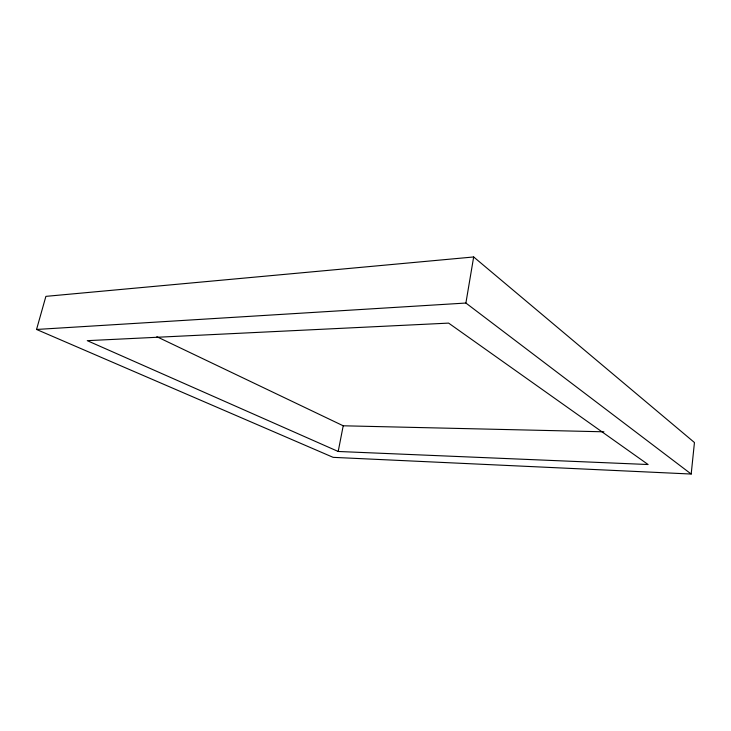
<?xml version="1.0" encoding="UTF-8"?>
<svg xmlns="http://www.w3.org/2000/svg" width="731" height="731" viewBox="0 0 731 731"><rect width="100%" height="100%" fill="white"/><g stroke="black" fill="none" stroke-linecap="round" stroke-linejoin="round"><path stroke-width="1.1" d="M691.188 474.035L694.45 442.529L473.67 256.965L45.889 296.366L36.55 329.462L333.144 457.35L691.188 474.035L465.894 303.036L36.55 329.462M465.894 303.036L473.67 256.965M338.197 451.475L87.272 340.664L448.624 323.111L648.105 464.523L338.197 451.475L343.214 425.789L156.845 336.717M343.214 425.789L603.916 431.802"/></g></svg>
